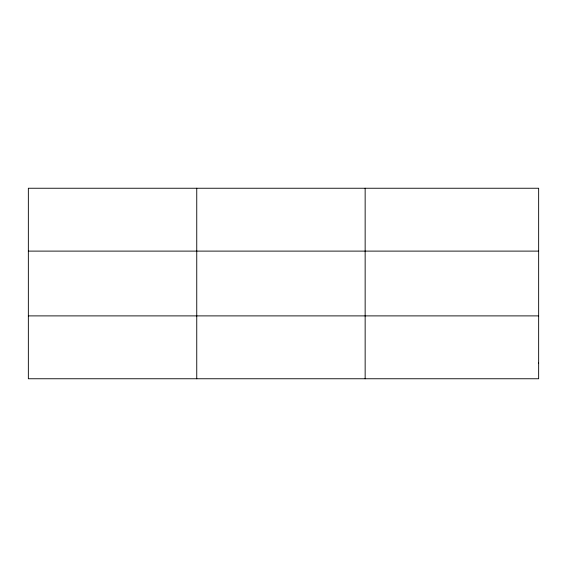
<?xml version="1.0" encoding="UTF-8"?>
<svg xmlns="http://www.w3.org/2000/svg" width="567" height="567" viewBox="0 0 567 567"><rect width="100%" height="100%" fill="white"/><g stroke="black" fill="none" stroke-linecap="round" stroke-linejoin="round"><path stroke-width="0.85" d="M196.749 188.244L196.749 378.756M365.148 188.244L365.148 378.756M28.35 251.11L538.65 251.11M28.35 315.89L538.65 315.89M538.65 363.036L538.65 378.756L28.35 378.756L28.35 188.244L538.65 188.244L538.65 363.036"/></g></svg>
